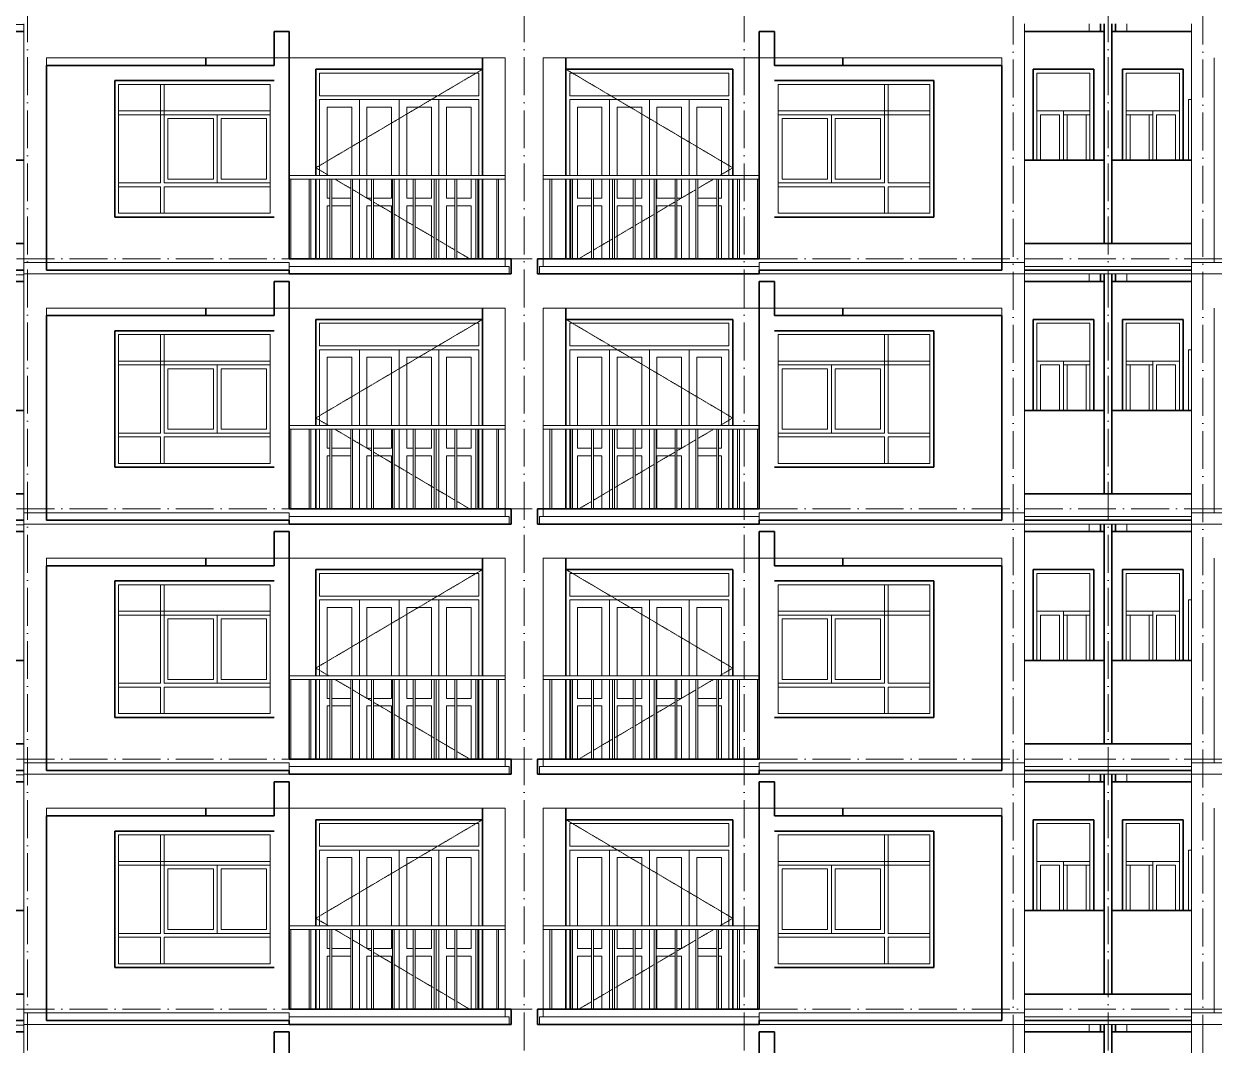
# Model space of a CAD drawing. Header units: millimetres. Extents: x -20608 to 106651, y -8981 to 93550.
# Drawn here: x 10400 to 26101, y 41225 to 54700 of the extents above; entities that cross this region are included whole.
import ezdxf

# ---------------------------------------------------------------- set-up
doc = ezdxf.new("R2010")
doc.units = ezdxf.units.MM
doc.linetypes.add('Dash 1_16__2_', pattern=[3.175, 1.5875, -1.5875])
doc.linetypes.add('Grid Line', pattern=[14, 10, -2, 0, -2])
for name, color, linetype, lineweight in [('CUA', 31, 'Continuous', 9), ('NET CAT', 3, 'Continuous', 5), ('NET CATConcrete', 3, 'Continuous', 5), ('NET THAY 1', 41, 'Continuous', 5), ('NET THAY 2', 55, 'Continuous', 5), ('NET-THAY', 2, 'Continuous', 9), ('TRUC', 225, 'Continuous', 5)]:
    doc.layers.add(name, color=color, linetype=linetype, lineweight=lineweight)

# ---------------------------------------------------------------- blocks, each defined once
blk = doc.blocks.new('ALC1807-ASCENT PLAZA-TANG DIEN HINH-TANG 5_rvt-6-MẶT ĐỨNG 1-14')
at = {"layer": 'NET-THAY', "color": 50, "lineweight": 35}
for p, q in [((24601, 41400), (24601, 41500)), ((24651, 38600), (24651, 41500)), ((24751, 41500), (24751, 38600)), ((24801, 41500), (24801, 41400)), ((10401, 41400), (9341, 41400)), ((13701, 40950), (13701, 41400)), ((13701, 41400), (13901, 41400)), ((13901, 41400), (13901, 38400)), ((20101, 38400), (20101, 41400)), ((20101, 41400), (20301, 41400)), ((20301, 41400), (20301, 40950)), ((24651, 41400), (23601, 41400)), ((25801, 41400), (24751, 41400))]:
    blk.add_line(p, q, dxfattribs=at)
blk = doc.blocks.new('CUA LO GIA - DB6-60239-MẶT ĐỨNG 1-14')
at = {"layer": 'CUA', "color": 90, "linetype": 'Dash 1_16__2_'}
for p, q in [((14251, 23100), (16451, 24400)), ((14251, 23100), (14420, 23000)), ((14504, 22950), (14712, 22828)), ((14737, 22813), (14987, 22665)), ((15012, 22650), (15262, 22503)), ((15287, 22488), (15537, 22340)), ((15562, 22325), (15812, 22178)), ((15837, 22163), (16087, 22015)), ((16112, 22000), (16281, 21900))]:
    blk.add_line(p, q, dxfattribs=at)
at = {"layer": 'CUA', "color": 90}
for p, q in [((16451, 24400), (14251, 24400)), ((14251, 24400), (14251, 23000)), ((14301, 24050), (14301, 24350)), ((14301, 24350), (16401, 24350)), ((16401, 24350), (16401, 24050)), ((16401, 24050), (14301, 24050)), ((14301, 24000), (16401, 24000)), ((14301, 23000), (14301, 24000)), ((14401, 23900), (14401, 23000)), ((14401, 23900), (14726, 23900)), ((14726, 23000), (14726, 23900)), ((14826, 23000), (14826, 24000)), ((15351, 24000), (14826, 24000)), ((14926, 23900), (15251, 23900)), ((14926, 23900), (14926, 23000)), ((15251, 23000), (15251, 23900)), ((15351, 24000), (15351, 23000)), ((15876, 24000), (15351, 24000)), ((15351, 23000), (15351, 24000)), ((15451, 23900), (15451, 23000)), ((15451, 23900), (15776, 23900)), ((15776, 23000), (15776, 23900)), ((15876, 24000), (15876, 23000)), ((15976, 23900), (16301, 23900)), ((15976, 23900), (15976, 23000)), ((16301, 23000), (16301, 23900)), ((16401, 24000), (16401, 23000)), ((14251, 22950), (14251, 21900)), ((14301, 21900), (14301, 22950)), ((14401, 22950), (14401, 22700)), ((14826, 21900), (14826, 22950)), ((14926, 22950), (14926, 22700)), ((15251, 22700), (15251, 22950)), ((15351, 22950), (15351, 21900)), ((15351, 21900), (15351, 22950)), ((15451, 22950), (15451, 22700)), ((15776, 22700), (15776, 22950)), ((15876, 22950), (15876, 21900)), ((15976, 22950), (15976, 22700)), ((16301, 22700), (16301, 22950)), ((16401, 22950), (16401, 21900)), ((14401, 22700), (14437, 22700)), ((14462, 22700), (14712, 22700)), ((14926, 22700), (14987, 22700)), ((15012, 22700), (15251, 22700)), ((15451, 22700), (15537, 22700)), ((15562, 22700), (15776, 22700)), ((15976, 22700), (16087, 22700)), ((16112, 22700), (16301, 22700)), ((14437, 22600), (14401, 22600)), ((14401, 22600), (14401, 21900)), ((14712, 22600), (14462, 22600)), ((14926, 22600), (14926, 21900)), ((14987, 22600), (14926, 22600)), ((15251, 22600), (15012, 22600)), ((15251, 21900), (15251, 22600)), ((15537, 22600), (15451, 22600)), ((15451, 22600), (15451, 21900)), ((15776, 22600), (15562, 22600)), ((15776, 21900), (15776, 22600)), ((15976, 22600), (15976, 21900)), ((16087, 22600), (15976, 22600)), ((16301, 22600), (16112, 22600)), ((16301, 21900), (16301, 22600))]:
    blk.add_line(p, q, dxfattribs=at)
blk = doc.blocks.new('X-PHONG NGU 2 - X-PHONG NGU 2_Recovery_-201132-MẶT ĐỨNG 1-14')
at = {"layer": 'CUA', "color": 90}
for p, q in [((11651, 24200), (13651, 24200)), ((11651, 24200), (11651, 22500)), ((12251, 24200), (12201, 24200)), ((12201, 22900), (12201, 24200)), ((12251, 24200), (12251, 22900)), ((13651, 22500), (13651, 24200)), ((13651, 23850), (11651, 23850)), ((11651, 23850), (11651, 23800)), ((11651, 23800), (13651, 23800)), ((12301, 23750), (12301, 22950)), ((12301, 23750), (12901, 23750)), ((12901, 22950), (12901, 23750)), ((12951, 22900), (12951, 23800)), ((13651, 23800), (12951, 23800)), ((13001, 23750), (13601, 23750)), ((13001, 23750), (13001, 22950)), ((13601, 22950), (13601, 23750)), ((13651, 23800), (13651, 23850)), ((13651, 23800), (13651, 22900)), ((12301, 22950), (12901, 22950)), ((13001, 22950), (13601, 22950)), ((11651, 22900), (12201, 22900)), ((11651, 22850), (11651, 22900)), ((12201, 22850), (11651, 22850)), ((12201, 22500), (12201, 22850)), ((12251, 22900), (13651, 22900)), ((12251, 22850), (12251, 22500)), ((13651, 22850), (12251, 22850)), ((13651, 22900), (12951, 22900)), ((13651, 22900), (13651, 22850)), ((11651, 22500), (13651, 22500)), ((12251, 22500), (12201, 22500))]:
    blk.add_line(p, q, dxfattribs=at)
blk = doc.blocks.new('Railing - 25mm-77671-MẶT ĐỨNG 1-14')
at = {"layer": 'NET THAY 2', "color": 90, "lineweight": 9}
for p, q in [((16637, 21900), (16637, 22950)), ((16662, 21900), (16662, 22950))]:
    blk.add_line(p, q, dxfattribs=at)
blk = doc.blocks.new('Railing - 25mm-V410-MẶT ĐỨNG 1-14')
at = {"layer": 'NET THAY 2', "color": 90, "lineweight": 9}
blk.add_line((13924, 21900), (13924, 22950), dxfattribs=at)
blk = doc.blocks.new('Railing - Railing-V461-MẶT ĐỨNG 1-14')
for name, p in [('Railing - 25mm-V410-MẶT ĐỨNG 1-14', (0, 3300)), ('Railing - 25mm-77671-MẶT ĐỨNG 1-14', (-2475, 3300)), ('Railing - 25mm-77671-MẶT ĐỨNG 1-14', (-2200, 3300)), ('Railing - 25mm-77671-MẶT ĐỨNG 1-14', (-1925, 3300)), ('Railing - 25mm-77671-MẶT ĐỨNG 1-14', (-1650, 3300)), ('Railing - 25mm-77671-MẶT ĐỨNG 1-14', (-1375, 3300)), ('Railing - 25mm-77671-MẶT ĐỨNG 1-14', (-1100, 3300)), ('Railing - 25mm-77671-MẶT ĐỨNG 1-14', (-825, 3300)), ('Railing - 25mm-77671-MẶT ĐỨNG 1-14', (-550, 3300)), ('Railing - 25mm-77671-MẶT ĐỨNG 1-14', (-275, 3300)), ('Railing - 25mm-77671-MẶT ĐỨNG 1-14', (0, 3300))]:
    blk.add_blockref(name, p)
blk = doc.blocks.new('Top Rail Type - Top Rail_Internal_-227118-MẶT ĐỨNG 1-14')
at = {"layer": 'NET THAY 1', "color": 90, "lineweight": 9}
for p, q in [((16751, 23000), (13901, 23000)), ((16751, 22950), (13901, 22950))]:
    blk.add_line(p, q, dxfattribs=at)
blk = doc.blocks.new('CUA LO GIA - DB6-202766-MẶT ĐỨNG 1-14')
at = {"layer": 'CUA', "color": 90, "linetype": 'Dash 1_16__2_'}
for p, q in [((19751, 23100), (17551, 24400)), ((19751, 23100), (19581, 23000)), ((19497, 22950), (19289, 22828)), ((19264, 22813), (19014, 22665)), ((18989, 22650), (18739, 22503)), ((18714, 22488), (18464, 22340)), ((18439, 22325), (18189, 22178)), ((18164, 22163), (17914, 22015)), ((17889, 22000), (17720, 21900))]:
    blk.add_line(p, q, dxfattribs=at)
at = {"layer": 'CUA', "color": 90}
for p, q in [((19751, 24400), (17551, 24400)), ((17601, 24050), (17601, 24350)), ((17601, 24350), (19701, 24350)), ((19701, 24350), (19701, 24050)), ((19751, 23000), (19751, 24400)), ((19701, 24050), (17601, 24050)), ((17601, 23000), (17601, 24000)), ((17601, 24000), (19701, 24000)), ((17701, 23900), (17701, 23000)), ((17701, 23900), (18026, 23900)), ((18026, 23000), (18026, 23900)), ((18126, 23000), (18126, 24000)), ((18651, 24000), (18126, 24000)), ((18226, 23900), (18551, 23900)), ((18226, 23900), (18226, 23000)), ((18551, 23000), (18551, 23900)), ((19176, 24000), (18651, 24000)), ((18651, 23000), (18651, 24000)), ((18651, 24000), (18651, 23000)), ((18751, 23900), (18751, 23000)), ((18751, 23900), (19076, 23900)), ((19076, 23000), (19076, 23900)), ((19176, 24000), (19176, 23000)), ((19276, 23900), (19601, 23900)), ((19276, 23900), (19276, 23000)), ((19601, 23000), (19601, 23900)), ((19701, 24000), (19701, 23000)), ((17601, 21900), (17601, 22950)), ((17701, 22950), (17701, 22700)), ((18026, 22700), (18026, 22950)), ((18126, 21900), (18126, 22950)), ((18226, 22950), (18226, 22700)), ((18551, 22700), (18551, 22950)), ((18651, 21900), (18651, 22950)), ((18651, 22950), (18651, 21900)), ((18751, 22950), (18751, 22700)), ((19076, 22700), (19076, 22950)), ((19176, 22950), (19176, 21900)), ((19601, 22700), (19601, 22950)), ((19701, 22950), (19701, 21900)), ((19751, 21900), (19751, 22950)), ((17701, 22700), (17889, 22700)), ((17914, 22700), (18026, 22700)), ((18226, 22700), (18439, 22700)), ((18464, 22700), (18551, 22700)), ((18751, 22700), (18989, 22700)), ((19014, 22700), (19076, 22700)), ((19289, 22700), (19539, 22700)), ((19564, 22700), (19601, 22700)), ((17889, 22600), (17701, 22600)), ((17701, 22600), (17701, 21900)), ((18026, 22600), (17914, 22600)), ((18026, 21900), (18026, 22600)), ((18226, 22600), (18226, 21900)), ((18439, 22600), (18226, 22600)), ((18551, 22600), (18464, 22600)), ((18551, 21900), (18551, 22600)), ((18989, 22600), (18751, 22600)), ((18751, 22600), (18751, 21900)), ((19076, 22600), (19014, 22600)), ((19076, 21900), (19076, 22600)), ((19539, 22600), (19289, 22600)), ((19601, 22600), (19564, 22600)), ((19601, 21900), (19601, 22600))]:
    blk.add_line(p, q, dxfattribs=at)
blk = doc.blocks.new('X-PHONG NGU 2 - X-PHONG NGU 2_Recovery_-V411-MẶT ĐỨNG 1-14')
at = {"layer": 'CUA', "color": 90}
for p, q in [((20351, 24200), (20351, 22500)), ((20351, 24200), (22351, 24200)), ((21801, 24200), (21751, 24200)), ((21751, 22900), (21751, 24200)), ((21801, 24200), (21801, 22900)), ((22351, 22500), (22351, 24200)), ((20351, 23850), (20351, 23800)), ((22351, 23850), (20351, 23850)), ((20351, 23800), (22351, 23800)), ((21051, 23800), (20351, 23800)), ((20351, 22900), (20351, 23800)), ((20401, 23750), (20401, 22950)), ((20401, 23750), (21001, 23750)), ((21001, 22950), (21001, 23750)), ((21051, 23800), (21051, 22900)), ((21101, 23750), (21701, 23750)), ((21101, 23750), (21101, 22950)), ((21701, 22950), (21701, 23750)), ((22351, 23800), (22351, 23850)), ((20401, 22950), (21001, 22950)), ((21101, 22950), (21701, 22950)), ((20351, 22900), (21751, 22900)), ((20351, 22850), (20351, 22900)), ((21051, 22900), (20351, 22900)), ((21751, 22850), (20351, 22850)), ((21751, 22500), (21751, 22850)), ((21801, 22900), (22351, 22900)), ((21801, 22850), (21801, 22500)), ((22351, 22850), (21801, 22850)), ((22351, 22900), (22351, 22850)), ((20351, 22500), (22351, 22500)), ((21801, 22500), (21751, 22500))]:
    blk.add_line(p, q, dxfattribs=at)
blk = doc.blocks.new('X-PHONG NGU 1 - X-PHONG NGU 850-202769-MẶT ĐỨNG 1-14')
at = {"layer": 'CUA', "color": 90}
for p, q in [((23711, 23200), (23711, 24400)), ((24511, 24400), (23711, 24400)), ((23761, 24350), (23761, 23200)), ((23761, 24350), (24461, 24350)), ((24461, 23200), (24461, 24350)), ((24511, 24400), (24511, 23200)), ((24111, 23850), (23761, 23850)), ((23761, 23200), (23761, 23850)), ((23811, 23800), (23811, 23200)), ((23811, 23800), (24061, 23800)), ((24061, 23200), (24061, 23800)), ((24111, 23850), (24111, 23200)), ((24111, 23850), (24461, 23850)), ((24111, 23800), (24461, 23800)), ((24161, 23800), (24411, 23800)), ((24161, 23800), (24161, 23200)), ((24411, 23200), (24411, 23800))]:
    blk.add_line(p, q, dxfattribs=at)
blk = doc.blocks.new('Railing - Railing-227121-MẶT ĐỨNG 1-14')
at = {"extrusion": (0, 0, -1), "zscale": -1}
for name, p in [('Railing - 25mm-77671-MẶT ĐỨNG 1-14', (-34001, 0)), ('Railing - 25mm-77671-MẶT ĐỨNG 1-14', (-34276, 0)), ('Railing - 25mm-77671-MẶT ĐỨNG 1-14', (-34551, 0)), ('Railing - 25mm-77671-MẶT ĐỨNG 1-14', (-34826, 0)), ('Railing - 25mm-77671-MẶT ĐỨNG 1-14', (-35101, 0)), ('Railing - 25mm-77671-MẶT ĐỨNG 1-14', (-35376, 0)), ('Railing - 25mm-77671-MẶT ĐỨNG 1-14', (-35651, 0)), ('Railing - 25mm-77671-MẶT ĐỨNG 1-14', (-35926, 0)), ('Railing - 25mm-77671-MẶT ĐỨNG 1-14', (-36201, 0)), ('Railing - 25mm-77671-MẶT ĐỨNG 1-14', (-36476, 0)), ('Railing - 25mm-V410-MẶT ĐỨNG 1-14', (-34001, 0))]:
    blk.add_blockref(name, p, dxfattribs=at)
blk = doc.blocks.new('Top Rail Type - Top Rail_Internal_-227122-MẶT ĐỨNG 1-14')
at = {"layer": 'NET THAY 1', "color": 90, "lineweight": 9}
for p, q in [((20101, 23000), (17251, 23000)), ((17251, 22950), (20101, 22950))]:
    blk.add_line(p, q, dxfattribs=at)
blk = doc.blocks.new('X-PHONG NGU 1 - X-PHONG NGU 850-201135-MẶT ĐỨNG 1-14')
at = {"layer": 'CUA', "color": 90}
for p, q in [((10291, 24400), (9491, 24400)), ((9491, 23200), (9491, 24400)), ((9541, 24350), (9541, 23200)), ((9541, 24350), (10241, 24350)), ((10241, 23200), (10241, 24350)), ((10291, 24400), (10291, 23200)), ((9541, 23850), (9891, 23850)), ((9541, 23800), (9891, 23800)), ((9591, 23800), (9591, 23200)), ((9591, 23800), (9841, 23800)), ((9841, 23200), (9841, 23800)), ((9891, 23200), (9891, 23850)), ((10241, 23850), (9891, 23850)), ((9941, 23800), (10191, 23800)), ((9941, 23800), (9941, 23200)), ((10191, 23200), (10191, 23800)), ((10241, 23850), (10241, 23200))]:
    blk.add_line(p, q, dxfattribs=at)
blk = doc.blocks.new('CUA SAN PHOI LUA - CUA SAN PHOI LUA-201133-MẶT ĐỨNG 1-14')
at = {"layer": 'CUA', "color": 90}
for p in [(25761, 23200), (25801, 24000)]:
    blk.add_line(p, (25761, 24000), dxfattribs=at)
blk = doc.blocks.new('ALC1807-ASCENT PLAZA-TANG DIEN HINH-TANG 5_rvt-7-MẶT ĐỨNG 1-14')
at = {"layer": 'NET-THAY', "color": 50, "lineweight": 35}
for p, q in [((24601, 44700), (24601, 44800)), ((24651, 41900), (24651, 44800)), ((24751, 44800), (24751, 41900)), ((24801, 44800), (24801, 44700)), ((10401, 44700), (9341, 44700)), ((13701, 44250), (13701, 44700)), ((13701, 44700), (13901, 44700)), ((13901, 44700), (13901, 41700)), ((20101, 41700), (20101, 44700)), ((20101, 44700), (20301, 44700)), ((20301, 44700), (20301, 44250)), ((24651, 44700), (23601, 44700)), ((25801, 44700), (24751, 44700)), ((12801, 44250), (12801, 44350)), ((16451, 44350), (16451, 42800)), ((17551, 42800), (17551, 44350)), ((21201, 44350), (21201, 44250)), ((13701, 44250), (10701, 44250)), ((10701, 44250), (10701, 41550)), ((14251, 42800), (14251, 44200)), ((14251, 44200), (16451, 44200)), ((17551, 44200), (19751, 44200)), ((19751, 44200), (19751, 42800)), ((23301, 44250), (20301, 44250)), ((23301, 41550), (23301, 44250)), ((23711, 44200), (24511, 44200)), ((23711, 43000), (23711, 44200)), ((24511, 44200), (24511, 43000)), ((24891, 44200), (25691, 44200)), ((24891, 43000), (24891, 44200)), ((25691, 44200), (25691, 43000)), ((11601, 42250), (11601, 44050)), ((11601, 44050), (13701, 44050)), ((20301, 44050), (22401, 44050)), ((22401, 44050), (22401, 42250)), ((10401, 43000), (9341, 43000)), ((24651, 43000), (23601, 43000)), ((25801, 43000), (24751, 43000)), ((14251, 41700), (14251, 42750)), ((16451, 42750), (16451, 41700)), ((17551, 41700), (17551, 42750)), ((19751, 42750), (19751, 41700)), ((13701, 42250), (11601, 42250)), ((22401, 42250), (20301, 42250)), ((10401, 41900), (9341, 41900)), ((24751, 41900), (23601, 41900)), ((25801, 41900), (24751, 41900)), ((16826, 41700), (13901, 41700)), ((16826, 41500), (16826, 41700)), ((20101, 41700), (17176, 41700)), ((17176, 41700), (17176, 41500)), ((9351, 41550), (10401, 41550)), ((10701, 41550), (13701, 41550)), ((13901, 41550), (13701, 41550)), ((13901, 41550), (13901, 41500)), ((13901, 41500), (16826, 41500)), ((17176, 41500), (20101, 41500)), ((20301, 41550), (20101, 41550)), ((20101, 41500), (20101, 41550)), ((20301, 41550), (23301, 41550)), ((23601, 41550), (24751, 41550)), ((24751, 41550), (25801, 41550))]:
    blk.add_line(p, q, dxfattribs=at)
at = {"layer": 'NET-THAY', "color": 90}
blk.add_line((9341, 41490), (10401, 41490), dxfattribs=at)
at = {"color": 50, "lineweight": 35}
for name, p in [('CUA LO GIA - DB6-60239-MẶT ĐỨNG 1-14', (0, 19800)), ('CUA LO GIA - DB6-202766-MẶT ĐỨNG 1-14', (0, 19800)), ('X-PHONG NGU 1 - X-PHONG NGU 850-202769-MẶT ĐỨNG 1-14', (0, 19800)), ('X-PHONG NGU 1 - X-PHONG NGU 850-201135-MẶT ĐỨNG 1-14', (15400, 19800)), ('X-PHONG NGU 2 - X-PHONG NGU 2_Recovery_-201132-MẶT ĐỨNG 1-14', (0, 19800)), ('X-PHONG NGU 2 - X-PHONG NGU 2_Recovery_-V411-MẶT ĐỨNG 1-14', (0, 19800)), ('CUA SAN PHOI LUA - CUA SAN PHOI LUA-201133-MẶT ĐỨNG 1-14', (0, 19800)), ('Top Rail Type - Top Rail_Internal_-227118-MẶT ĐỨNG 1-14', (0, 19800)), ('Railing - Railing-V461-MẶT ĐỨNG 1-14', (0, 16500)), ('Top Rail Type - Top Rail_Internal_-227122-MẶT ĐỨNG 1-14', (0, 19800)), ('Railing - Railing-227121-MẶT ĐỨNG 1-14', (0, 19800))]:
    blk.add_blockref(name, p, dxfattribs=at)
blk = doc.blocks.new('ALC1807-ASCENT PLAZA-TANG DIEN HINH-TANG 5_rvt-8-MẶT ĐỨNG 1-14')
at = {"layer": 'NET-THAY', "color": 50, "lineweight": 35}
for p, q in [((24601, 48000), (24601, 48100)), ((24651, 45200), (24651, 48100)), ((24751, 48100), (24751, 45200)), ((24801, 48100), (24801, 48000)), ((10401, 48000), (9341, 48000)), ((13701, 47550), (13701, 48000)), ((13701, 48000), (13901, 48000)), ((13901, 48000), (13901, 45000)), ((20101, 45000), (20101, 48000)), ((20101, 48000), (20301, 48000)), ((20301, 48000), (20301, 47550)), ((24651, 48000), (23601, 48000)), ((25801, 48000), (24751, 48000)), ((12801, 47550), (12801, 47650)), ((16451, 47650), (16451, 46100)), ((17551, 46100), (17551, 47650)), ((21201, 47650), (21201, 47550)), ((13701, 47550), (10701, 47550)), ((10701, 47550), (10701, 44850)), ((14251, 46100), (14251, 47500)), ((14251, 47500), (16451, 47500)), ((17551, 47500), (19751, 47500)), ((19751, 47500), (19751, 46100)), ((23301, 47550), (20301, 47550)), ((23301, 44850), (23301, 47550)), ((23711, 47500), (24511, 47500)), ((23711, 46300), (23711, 47500)), ((24511, 47500), (24511, 46300)), ((24891, 47500), (25691, 47500)), ((24891, 46300), (24891, 47500)), ((25691, 47500), (25691, 46300)), ((11601, 45550), (11601, 47350)), ((11601, 47350), (13701, 47350)), ((20301, 47350), (22401, 47350)), ((22401, 47350), (22401, 45550)), ((10401, 46300), (9341, 46300)), ((24651, 46300), (23601, 46300)), ((25801, 46300), (24751, 46300)), ((14251, 45000), (14251, 46050)), ((16451, 46050), (16451, 45000)), ((17551, 45000), (17551, 46050)), ((19751, 46050), (19751, 45000)), ((13701, 45550), (11601, 45550)), ((22401, 45550), (20301, 45550)), ((10401, 45200), (9341, 45200)), ((24751, 45200), (23601, 45200)), ((25801, 45200), (24751, 45200)), ((16826, 45000), (13901, 45000)), ((16826, 44800), (16826, 45000)), ((20101, 45000), (17176, 45000)), ((17176, 45000), (17176, 44800)), ((9351, 44850), (10401, 44850)), ((10701, 44850), (13701, 44850)), ((13901, 44850), (13701, 44850)), ((13901, 44850), (13901, 44800)), ((13901, 44800), (16826, 44800)), ((17176, 44800), (20101, 44800)), ((20301, 44850), (20101, 44850)), ((20101, 44800), (20101, 44850)), ((20301, 44850), (23301, 44850)), ((23601, 44850), (24751, 44850)), ((24751, 44850), (25801, 44850))]:
    blk.add_line(p, q, dxfattribs=at)
at = {"layer": 'NET-THAY', "color": 90}
blk.add_line((9341, 44790), (10401, 44790), dxfattribs=at)
at = {"color": 50, "lineweight": 35}
for name, p in [('CUA LO GIA - DB6-60239-MẶT ĐỨNG 1-14', (0, 23100)), ('CUA LO GIA - DB6-202766-MẶT ĐỨNG 1-14', (0, 23100)), ('X-PHONG NGU 1 - X-PHONG NGU 850-202769-MẶT ĐỨNG 1-14', (0, 23100)), ('X-PHONG NGU 1 - X-PHONG NGU 850-201135-MẶT ĐỨNG 1-14', (15400, 23100)), ('X-PHONG NGU 2 - X-PHONG NGU 2_Recovery_-201132-MẶT ĐỨNG 1-14', (0, 23100)), ('X-PHONG NGU 2 - X-PHONG NGU 2_Recovery_-V411-MẶT ĐỨNG 1-14', (0, 23100)), ('CUA SAN PHOI LUA - CUA SAN PHOI LUA-201133-MẶT ĐỨNG 1-14', (0, 23100)), ('Top Rail Type - Top Rail_Internal_-227118-MẶT ĐỨNG 1-14', (0, 23100)), ('Railing - Railing-V461-MẶT ĐỨNG 1-14', (0, 19800)), ('Top Rail Type - Top Rail_Internal_-227122-MẶT ĐỨNG 1-14', (0, 23100)), ('Railing - Railing-227121-MẶT ĐỨNG 1-14', (0, 23100))]:
    blk.add_blockref(name, p, dxfattribs=at)
blk = doc.blocks.new('ALC1807-ASCENT PLAZA-TANG DIEN HINH-TANG 5_rvt-9-MẶT ĐỨNG 1-14')
at = {"layer": 'NET-THAY', "color": 50, "lineweight": 35}
for p, q in [((24601, 51300), (24601, 51400)), ((24651, 48500), (24651, 51400)), ((24751, 51400), (24751, 48500)), ((24801, 51400), (24801, 51300)), ((10401, 51300), (9341, 51300)), ((13701, 50850), (13701, 51300)), ((13701, 51300), (13901, 51300)), ((13901, 51300), (13901, 48300)), ((20101, 48300), (20101, 51300)), ((20101, 51300), (20301, 51300)), ((20301, 51300), (20301, 50850)), ((24651, 51300), (23601, 51300)), ((25801, 51300), (24751, 51300)), ((12801, 50850), (12801, 50950)), ((16451, 50950), (16451, 49400)), ((17551, 49400), (17551, 50950)), ((21201, 50950), (21201, 50850)), ((13701, 50850), (10701, 50850)), ((10701, 50850), (10701, 48150)), ((14251, 49400), (14251, 50800)), ((14251, 50800), (16451, 50800)), ((17551, 50800), (19751, 50800)), ((19751, 50800), (19751, 49400)), ((23301, 50850), (20301, 50850)), ((23301, 48150), (23301, 50850)), ((23711, 50800), (24511, 50800)), ((23711, 49600), (23711, 50800)), ((24511, 50800), (24511, 49600)), ((24891, 50800), (25691, 50800)), ((24891, 49600), (24891, 50800)), ((25691, 50800), (25691, 49600)), ((11601, 48850), (11601, 50650)), ((11601, 50650), (13701, 50650)), ((20301, 50650), (22401, 50650)), ((22401, 50650), (22401, 48850)), ((10401, 49600), (9341, 49600)), ((24651, 49600), (23601, 49600)), ((25801, 49600), (24751, 49600)), ((14251, 48300), (14251, 49350)), ((16451, 49350), (16451, 48300)), ((17551, 48300), (17551, 49350)), ((19751, 49350), (19751, 48300)), ((13701, 48850), (11601, 48850)), ((22401, 48850), (20301, 48850)), ((10401, 48500), (9341, 48500)), ((24751, 48500), (23601, 48500)), ((25801, 48500), (24751, 48500)), ((16826, 48300), (13901, 48300)), ((16826, 48100), (16826, 48300)), ((20101, 48300), (17176, 48300)), ((17176, 48300), (17176, 48100)), ((9351, 48150), (10401, 48150)), ((10701, 48150), (13701, 48150)), ((13901, 48150), (13701, 48150)), ((13901, 48150), (13901, 48100)), ((13901, 48100), (16826, 48100)), ((17176, 48100), (20101, 48100)), ((20301, 48150), (20101, 48150)), ((20101, 48100), (20101, 48150)), ((20301, 48150), (23301, 48150)), ((23601, 48150), (24751, 48150)), ((24751, 48150), (25801, 48150))]:
    blk.add_line(p, q, dxfattribs=at)
at = {"layer": 'NET-THAY', "color": 90}
blk.add_line((9341, 48090), (10401, 48090), dxfattribs=at)
at = {"color": 50, "lineweight": 35}
for name, p in [('CUA LO GIA - DB6-60239-MẶT ĐỨNG 1-14', (0, 26400)), ('CUA LO GIA - DB6-202766-MẶT ĐỨNG 1-14', (0, 26400)), ('X-PHONG NGU 1 - X-PHONG NGU 850-202769-MẶT ĐỨNG 1-14', (0, 26400)), ('X-PHONG NGU 1 - X-PHONG NGU 850-201135-MẶT ĐỨNG 1-14', (15400, 26400)), ('X-PHONG NGU 2 - X-PHONG NGU 2_Recovery_-201132-MẶT ĐỨNG 1-14', (0, 26400)), ('X-PHONG NGU 2 - X-PHONG NGU 2_Recovery_-V411-MẶT ĐỨNG 1-14', (0, 26400)), ('CUA SAN PHOI LUA - CUA SAN PHOI LUA-201133-MẶT ĐỨNG 1-14', (0, 26400)), ('Top Rail Type - Top Rail_Internal_-227118-MẶT ĐỨNG 1-14', (0, 26400)), ('Railing - Railing-V461-MẶT ĐỨNG 1-14', (0, 23100)), ('Top Rail Type - Top Rail_Internal_-227122-MẶT ĐỨNG 1-14', (0, 26400)), ('Railing - Railing-227121-MẶT ĐỨNG 1-14', (0, 26400))]:
    blk.add_blockref(name, p, dxfattribs=at)
blk = doc.blocks.new('ALC1807-ASCENT PLAZA-TANG DIEN HINH-TANG 5_rvt-10-MẶT ĐỨNG 1-14')
at = {"layer": 'NET-THAY', "color": 50, "lineweight": 35}
for p, q in [((24601, 54600), (24601, 54700)), ((24651, 51800), (24651, 54700)), ((24751, 54700), (24751, 51800)), ((24801, 54700), (24801, 54600)), ((10401, 54600), (9341, 54600)), ((13701, 54150), (13701, 54600)), ((13701, 54600), (13901, 54600)), ((13901, 54600), (13901, 51600)), ((20101, 51600), (20101, 54600)), ((20101, 54600), (20301, 54600)), ((20301, 54600), (20301, 54150)), ((24651, 54600), (23601, 54600)), ((25801, 54600), (24751, 54600)), ((12801, 54150), (12801, 54250)), ((16451, 54250), (16451, 52700)), ((17551, 52700), (17551, 54250)), ((21201, 54250), (21201, 54150)), ((13701, 54150), (10701, 54150)), ((10701, 54150), (10701, 51450)), ((14251, 52700), (14251, 54100)), ((14251, 54100), (16451, 54100)), ((17551, 54100), (19751, 54100)), ((19751, 54100), (19751, 52700)), ((23301, 54150), (20301, 54150)), ((23301, 51450), (23301, 54150)), ((23711, 54100), (24511, 54100)), ((23711, 52900), (23711, 54100)), ((24511, 54100), (24511, 52900)), ((24891, 54100), (25691, 54100)), ((24891, 52900), (24891, 54100)), ((25691, 54100), (25691, 52900)), ((11601, 52150), (11601, 53950)), ((11601, 53950), (13701, 53950)), ((20301, 53950), (22401, 53950)), ((22401, 53950), (22401, 52150)), ((10401, 52900), (9341, 52900)), ((24651, 52900), (23601, 52900)), ((25801, 52900), (24751, 52900)), ((14251, 51600), (14251, 52650)), ((16451, 52650), (16451, 51600)), ((17551, 51600), (17551, 52650)), ((19751, 52650), (19751, 51600)), ((13701, 52150), (11601, 52150)), ((22401, 52150), (20301, 52150)), ((10401, 51800), (9341, 51800)), ((24751, 51800), (23601, 51800)), ((25801, 51800), (24751, 51800)), ((16826, 51600), (13901, 51600)), ((16826, 51400), (16826, 51600)), ((20101, 51600), (17176, 51600)), ((17176, 51600), (17176, 51400)), ((9351, 51450), (10401, 51450)), ((10701, 51450), (13701, 51450)), ((13901, 51450), (13701, 51450)), ((13901, 51450), (13901, 51400)), ((13901, 51400), (16826, 51400)), ((17176, 51400), (20101, 51400)), ((20301, 51450), (20101, 51450)), ((20101, 51400), (20101, 51450)), ((20301, 51450), (23301, 51450)), ((23601, 51450), (24751, 51450)), ((24751, 51450), (25801, 51450))]:
    blk.add_line(p, q, dxfattribs=at)
at = {"layer": 'NET-THAY', "color": 90}
blk.add_line((9341, 51390), (10401, 51390), dxfattribs=at)
at = {"color": 50, "lineweight": 35}
for name, p in [('CUA LO GIA - DB6-60239-MẶT ĐỨNG 1-14', (0, 29700)), ('CUA LO GIA - DB6-202766-MẶT ĐỨNG 1-14', (0, 29700)), ('X-PHONG NGU 1 - X-PHONG NGU 850-202769-MẶT ĐỨNG 1-14', (0, 29700)), ('X-PHONG NGU 1 - X-PHONG NGU 850-201135-MẶT ĐỨNG 1-14', (15400, 29700)), ('X-PHONG NGU 2 - X-PHONG NGU 2_Recovery_-201132-MẶT ĐỨNG 1-14', (0, 29700)), ('X-PHONG NGU 2 - X-PHONG NGU 2_Recovery_-V411-MẶT ĐỨNG 1-14', (0, 29700)), ('CUA SAN PHOI LUA - CUA SAN PHOI LUA-201133-MẶT ĐỨNG 1-14', (0, 29700)), ('Top Rail Type - Top Rail_Internal_-227118-MẶT ĐỨNG 1-14', (0, 29700)), ('Railing - Railing-V461-MẶT ĐỨNG 1-14', (0, 26400)), ('Top Rail Type - Top Rail_Internal_-227122-MẶT ĐỨNG 1-14', (0, 29700)), ('Railing - Railing-227121-MẶT ĐỨNG 1-14', (0, 29700))]:
    blk.add_blockref(name, p, dxfattribs=at)
blk = doc.blocks.new('ALC1807-ASCENT PLAZA-TANG DIEN HINH-TANG 5_rvt-11-MẶT ĐỨNG 1-14')
at = {"layer": 'NET-THAY', "color": 90}
blk.add_line((9341, 54690), (10401, 54690), dxfattribs=at)

msp = doc.modelspace()

# ---------------------------------------------------------------- linework, layer by layer
at = {"layer": 'NET CAT'}
for p, q in [((10400.5, 51550), (10400.5, 54700)), ((23600.5, 54700), (23600.5, 51550)), ((24450.5, 54700), (24450.5, 54600)), ((24950.5, 54700), (24950.5, 54600)), ((25800.5, 54700), (25800.5, 51550)), ((10700.5, 51550), (10700.5, 54250)), ((16750.5, 54250), (16750.5, 51500)), ((17250.5, 54250), (17250.5, 51500)), ((23300.5, 54250), (23300.5, 51550)), ((26100.5, 54250), (26100.5, 51550)), ((10700.5, 51550), (10400.5, 51550)), ((16750.5, 51500), (16800.5, 51500)), ((16800.5, 51500), (16800.5, 51400)), ((17200.5, 51400), (17200.5, 51500)), ((17200.5, 51500), (17250.5, 51500)), ((23600.5, 51550), (23300.5, 51550)), ((26100.5, 51550), (25800.5, 51550)), ((10400.5, 48250), (10400.5, 51400)), ((10400.5, 51400), (10700.5, 51400)), ((16800.5, 51400), (16750.5, 51400)), ((17250.5, 51400), (17200.5, 51400)), ((23300.5, 51400), (23600.5, 51400)), ((23600.5, 51400), (23600.5, 48250)), ((24450.5, 51400), (24450.5, 51300)), ((24950.5, 51400), (24950.5, 51300)), ((25800.5, 51400), (26100.5, 51400)), ((25800.5, 51400), (25800.5, 48250)), ((10700.5, 48250), (10700.5, 50950)), ((16750.5, 50950), (16750.5, 48200)), ((17250.5, 50950), (17250.5, 48200)), ((23300.5, 50950), (23300.5, 48250)), ((26100.5, 50950), (26100.5, 48250)), ((10700.5, 48250), (10400.5, 48250)), ((23600.5, 48250), (23300.5, 48250)), ((26100.5, 48250), (25800.5, 48250)), ((10400.5, 44950), (10400.5, 48100)), ((10400.5, 48100), (10700.5, 48100)), ((16750.5, 48200), (16800.5, 48200)), ((16800.5, 48100), (16750.5, 48100)), ((16800.5, 48200), (16800.5, 48100)), ((17200.5, 48100), (17200.5, 48200)), ((17200.5, 48200), (17250.5, 48200)), ((17250.5, 48100), (17200.5, 48100)), ((23300.5, 48100), (23600.5, 48100)), ((23600.5, 48100), (23600.5, 44950)), ((24450.5, 48100), (24450.5, 48000)), ((24950.5, 48100), (24950.5, 48000)), ((25800.5, 48100), (26100.5, 48100)), ((25800.5, 48100), (25800.5, 44950)), ((10700.5, 44950), (10700.5, 47650)), ((16750.5, 47650), (16750.5, 44900)), ((17250.5, 47650), (17250.5, 44900)), ((23300.5, 47650), (23300.5, 44950)), ((26100.5, 47650), (26100.5, 44950)), ((10700.5, 44950), (10400.5, 44950)), ((23600.5, 44950), (23300.5, 44950)), ((26100.5, 44950), (25800.5, 44950)), ((10400.5, 41650), (10400.5, 44800)), ((10400.5, 44800), (10700.5, 44800)), ((16750.5, 44900), (16800.5, 44900)), ((16800.5, 44800), (16750.5, 44800)), ((16800.5, 44900), (16800.5, 44800)), ((17200.5, 44800), (17200.5, 44900)), ((17200.5, 44900), (17250.5, 44900)), ((17250.5, 44800), (17200.5, 44800)), ((23300.5, 44800), (23600.5, 44800)), ((23600.5, 44800), (23600.5, 41650)), ((24450.5, 44800), (24450.5, 44700)), ((24950.5, 44800), (24950.5, 44700)), ((25800.5, 44800), (26100.5, 44800)), ((25800.5, 44800), (25800.5, 41650)), ((10700.5, 41650), (10700.5, 44350)), ((16750.5, 44350), (16750.5, 41600)), ((17250.5, 44350), (17250.5, 41600)), ((23300.5, 44350), (23300.5, 41650)), ((26100.5, 44350), (26100.5, 41650)), ((10700.5, 41650), (10400.5, 41650)), ((23600.5, 41650), (23300.5, 41650)), ((26100.5, 41650), (25800.5, 41650)), ((10400.5, 38350), (10400.5, 41500)), ((10400.5, 41500), (10700.5, 41500)), ((16750.5, 41600), (16800.5, 41600)), ((16800.5, 41500), (16750.5, 41500)), ((16800.5, 41600), (16800.5, 41500)), ((17200.5, 41500), (17200.5, 41600)), ((17200.5, 41600), (17250.5, 41600)), ((17250.5, 41500), (17200.5, 41500)), ((23300.5, 41500), (23600.5, 41500)), ((23600.5, 41500), (23600.5, 38350)), ((24450.5, 41500), (24450.5, 41400)), ((24950.5, 41500), (24950.5, 41400)), ((25800.5, 41500), (26100.5, 41500)), ((25800.5, 41500), (25800.5, 38350))]:
    msp.add_line(p, q, dxfattribs=at)
at = {"layer": 'NET CATConcrete'}
for p, q in [((13900.5, 54250), (10700.5, 54250)), ((16750.5, 54250), (13900.5, 54250)), ((20100.5, 54250), (17250.5, 54250)), ((23300.5, 54250), (20100.5, 54250)), ((13900.5, 51400), (10700.5, 51400)), ((16750.5, 51400), (13900.5, 51400)), ((20100.5, 51400), (17250.5, 51400)), ((23300.5, 51400), (20100.5, 51400)), ((13900.5, 50950), (10700.5, 50950)), ((16750.5, 50950), (13900.5, 50950)), ((20100.5, 50950), (17250.5, 50950)), ((23300.5, 50950), (20100.5, 50950)), ((13900.5, 48100), (10700.5, 48100)), ((16750.5, 48100), (13900.5, 48100)), ((20100.5, 48100), (17250.5, 48100)), ((23300.5, 48100), (20100.5, 48100)), ((13900.5, 47650), (10700.5, 47650)), ((16750.5, 47650), (13900.5, 47650)), ((20100.5, 47650), (17250.5, 47650)), ((23300.5, 47650), (20100.5, 47650)), ((13900.5, 44800), (10700.5, 44800)), ((16750.5, 44800), (13900.5, 44800)), ((20100.5, 44800), (17250.5, 44800)), ((23300.5, 44800), (20100.5, 44800)), ((13900.5, 44350), (10700.5, 44350)), ((16750.5, 44350), (13900.5, 44350)), ((20100.5, 44350), (17250.5, 44350)), ((23300.5, 44350), (20100.5, 44350)), ((13900.5, 41500), (10700.5, 41500)), ((16750.5, 41500), (13900.5, 41500)), ((20100.5, 41500), (17250.5, 41500)), ((23300.5, 41500), (20100.5, 41500))]:
    msp.add_line(p, q, dxfattribs=at)
at = {"layer": 'NET-THAY'}
for p, q in [((10400.5, 51550), (13900.5, 51550)), ((10400.5, 51550), (10400.5, 51400)), ((13900.5, 51550), (13900.5, 51400)), ((13900.5, 51500), (16800.5, 51500)), ((16800.5, 51500), (16800.5, 51400)), ((17200.5, 51500), (20100.5, 51500)), ((17200.5, 51500), (17200.5, 51400)), ((20100.5, 51550), (23600.5, 51550)), ((20100.5, 51550), (20100.5, 51400)), ((23600.5, 51550), (23600.5, 51400)), ((23600.5, 51500), (25800.5, 51500)), ((25800.5, 51550), (29300.5, 51550)), ((25800.5, 51550), (25800.5, 51400)), ((16800.5, 51400), (10400.5, 51400)), ((25800.5, 51400), (17200.5, 51400)), ((41000.5, 51400), (25800.5, 51400)), ((10400.5, 48250), (13900.5, 48250)), ((10400.5, 48250), (10400.5, 48100)), ((13900.5, 48250), (13900.5, 48100)), ((20100.5, 48250), (23600.5, 48250)), ((20100.5, 48250), (20100.5, 48100)), ((23600.5, 48250), (23600.5, 48100)), ((25800.5, 48250), (29300.5, 48250)), ((25800.5, 48250), (25800.5, 48100)), ((16800.5, 48100), (10400.5, 48100)), ((13900.5, 48200), (16800.5, 48200)), ((16800.5, 48200), (16800.5, 48100)), ((17200.5, 48200), (20100.5, 48200)), ((17200.5, 48200), (17200.5, 48100)), ((23600.5, 48100), (17200.5, 48100)), ((23600.5, 48200), (25800.5, 48200)), ((41000.5, 48100), (23600.5, 48100)), ((10400.5, 44950), (13900.5, 44950)), ((10400.5, 44950), (10400.5, 44800)), ((13900.5, 44950), (13900.5, 44800)), ((20100.5, 44950), (23600.5, 44950)), ((20100.5, 44950), (20100.5, 44800)), ((23600.5, 44950), (23600.5, 44800)), ((25800.5, 44950), (29300.5, 44950)), ((25800.5, 44950), (25800.5, 44800)), ((16800.5, 44800), (10400.5, 44800)), ((13900.5, 44900), (16800.5, 44900)), ((16800.5, 44900), (16800.5, 44800)), ((17200.5, 44900), (20100.5, 44900)), ((17200.5, 44900), (17200.5, 44800)), ((25800.5, 44800), (17200.5, 44800)), ((23600.5, 44900), (25800.5, 44900)), ((41000.5, 44800), (25800.5, 44800)), ((10400.5, 41650), (13900.5, 41650)), ((10400.5, 41650), (10400.5, 41500)), ((13900.5, 41650), (13900.5, 41500)), ((20100.5, 41650), (23600.5, 41650)), ((20100.5, 41650), (20100.5, 41500)), ((23600.5, 41650), (23600.5, 41500)), ((25800.5, 41650), (29300.5, 41650)), ((25800.5, 41650), (25800.5, 41500)), ((16800.5, 41500), (10400.5, 41500)), ((13900.5, 41600), (16800.5, 41600)), ((16800.5, 41600), (16800.5, 41500)), ((17200.5, 41600), (20100.5, 41600)), ((17200.5, 41600), (17200.5, 41500)), ((23600.5, 41500), (17200.5, 41500)), ((23600.5, 41600), (25800.5, 41600)), ((41000.5, 41500), (23600.5, 41500))]:
    msp.add_line(p, q, dxfattribs=at)
at = {"layer": 'TRUC', "linetype": 'Grid Line', "ltscale": 50}
for p, q in [((10450.5, -4350), (10450.5, 91838.4)), ((17000.5, -4350), (17000.5, 91838.4)), ((19900.5, -4350), (19900.5, 91838.4)), ((23450.5, -5780.6), (23450.5, 91838.4)), ((24700.5, -4350), (24700.5, 91838.4)), ((25950.5, -5780.6), (25950.5, 91838.4)), ((-15600.6, 51600), (103813.4, 51600)), ((-15600.6, 48300), (103813.4, 48300)), ((-15600.6, 45000), (103813.4, 45000)), ((-15600.6, 41700), (103813.4, 41700))]:
    msp.add_line(p, q, dxfattribs=at)

# ---------------------------------------------------------------- block references
at = {"lineweight": 5}
for name in ['ALC1807-ASCENT PLAZA-TANG DIEN HINH-TANG 5_rvt-11-MẶT ĐỨNG 1-14', 'ALC1807-ASCENT PLAZA-TANG DIEN HINH-TANG 5_rvt-10-MẶT ĐỨNG 1-14', 'ALC1807-ASCENT PLAZA-TANG DIEN HINH-TANG 5_rvt-9-MẶT ĐỨNG 1-14', 'ALC1807-ASCENT PLAZA-TANG DIEN HINH-TANG 5_rvt-8-MẶT ĐỨNG 1-14', 'ALC1807-ASCENT PLAZA-TANG DIEN HINH-TANG 5_rvt-7-MẶT ĐỨNG 1-14', 'ALC1807-ASCENT PLAZA-TANG DIEN HINH-TANG 5_rvt-6-MẶT ĐỨNG 1-14']:
    msp.add_blockref(name, (0, 0), dxfattribs=at)

doc.saveas('drawing.dxf')
